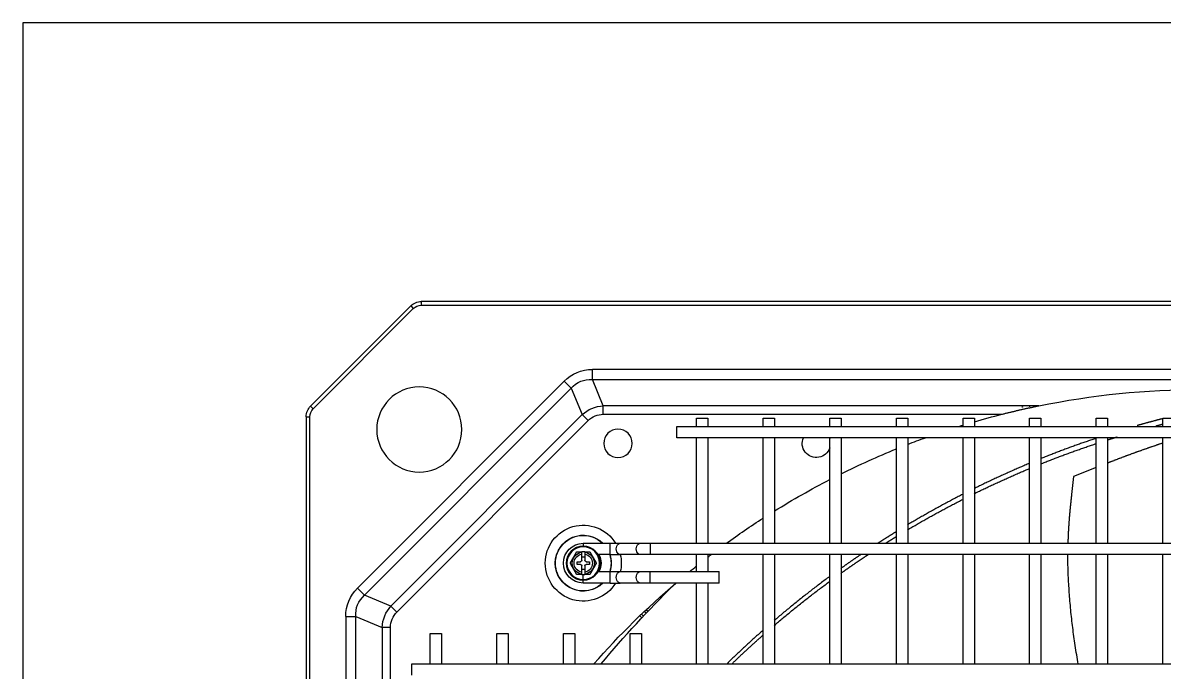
# Model space of a CAD drawing. Header units: millimetres. Extents: x 0 to 504600, y 0 to 118800.
# Drawn here: x 430024.2 to 430426.9, y 46309.4 to 46538.4 of the extents above; entities that cross this region are included whole.
import ezdxf

# ---------------------------------------------------------------- set-up
doc = ezdxf.new("R2010")
doc.units = ezdxf.units.MM
doc.header["$LTSCALE"] = 200
doc.layers.add('LG-AIRCON', color=240, linetype='Continuous')

# ---------------------------------------------------------------- blocks, each defined once
blk = doc.blocks.new('UXC')
at = {"layer": 'LG-AIRCON', "color": 0}
for p, q in [((-430.95, 40.6), (-430.95, 721.4)), ((-429.65, 721.4), (-429.65, 40.6)), ((-417.02, 111.03), (-417.02, 651.03)), ((-413.48, 651.03), (-413.48, 111.03)), ((-404.18, 114.89), (-404.18, 647.18)), ((-401.21, 647.18), (-401.21, 114.89)), ((-393.71, 131.75), (-393.71, 129.75)), ((-393.71, 129.75), (-393.71, 127.75)), ((-393.71, 127.75), (351.81, 127.75)), ((-387.2, 127.75), (-387.2, 117.09)), ((-383.2, 117.09), (-383.2, 127.75)), ((-363.7, 127.75), (-363.7, 117.09)), ((-359.7, 117.09), (-359.7, 127.75)), ((-340.2, 127.75), (-340.2, 117.09)), ((-336.2, 117.09), (-336.2, 127.75)), ((-316.7, 127.75), (-316.7, 117.09)), ((-312.7, 117.09), (-312.7, 127.75)), ((-293.2, 127.76), (-293.2, 99.26)), ((-289.2, 99.26), (-289.2, 127.76)), ((-269.7, 127.76), (-269.7, 89.26)), ((-265.7, 89.26), (-265.7, 127.76)), ((-246.2, 127.76), (-246.2, 89.26)), ((-242.2, 89.26), (-242.2, 127.76)), ((-222.7, 127.76), (-222.7, 89.26)), ((-218.7, 89.26), (-218.7, 127.76)), ((-199.2, 127.76), (-199.2, 89.26)), ((-195.2, 89.26), (-195.2, 127.76)), ((-175.7, 127.76), (-175.7, 89.26)), ((-171.7, 89.26), (-171.7, 127.76)), ((-152.2, 127.76), (-152.2, 89.26)), ((-148.2, 89.26), (-148.2, 127.76)), ((-128.7, 127.76), (-128.7, 89.26)), ((-387.2, 117.09), (-383.2, 117.09)), ((-363.7, 117.09), (-359.7, 117.09)), ((-340.2, 117.09), (-336.2, 117.09)), ((-316.7, 117.09), (-312.7, 117.09)), ((-413.48, 111.03), (-404.18, 114.89)), ((-401.21, 114.89), (-404.18, 114.89)), ((-417.02, 111.03), (-413.48, 111.03)), ((-398.97, 109.49), (-401.07, 107.39)), ((-398.97, 109.49), (-331.53, 41.98)), ((-313.24, 110.81), (-312.52, 111.53)), ((-311.97, 110.94), (-312.66, 110.25)), ((-311.65, 109.29), (-311.01, 109.92)), ((-310.47, 109.34), (-311.07, 108.74)), ((-401.07, 107.39), (-410.38, 103.54)), ((-333.63, 39.88), (-401.07, 107.39)), ((-412.88, 101.04), (-410.38, 103.54)), ((-339.99, 28.08), (-412.88, 101.04)), ((-410.38, 103.54), (-337.49, 30.57)), ((-323.68, 99.25), (-333.2, 99.25)), ((-333.2, 99.25), (-333.2, 96.25)), ((-323.68, 99.25), (-320.14, 99.25)), ((-323.68, 99.25), (-323.68, 95.25)), ((-313.07, 99.25), (-320.14, 99.25)), ((-309.54, 99.25), (-313.07, 99.25)), ((-285.25, 99.25), (-309.54, 99.25)), ((-309.54, 99.25), (-309.54, 95.25)), ((-285.25, 99.25), (-285.25, 95.25)), ((-335.4, 92.75), (-335.4, 91.75)), ((-334.2, 92.75), (-335.4, 92.75)), ((-333.7, 96.25), (-332.7, 96.25)), ((-333.7, 96.14), (-333.7, 95.46)), ((-333.7, 95.46), (-333.7, 93.25)), ((-332.7, 94.45), (-333.7, 94.45)), ((-332.7, 95.46), (-332.7, 96.14)), ((-332.7, 93.25), (-332.7, 95.46)), ((-331, 92.75), (-332.2, 92.75)), ((-331, 91.75), (-331, 92.75)), ((-328, 95.25), (-323.68, 95.25)), ((-323.68, 95.25), (-320.14, 95.25)), ((-320.14, 95.25), (-313.07, 95.25)), ((-313.07, 95.25), (-309.54, 95.25)), ((-309.54, 95.25), (-285.25, 95.25)), ((-293.2, 95.25), (-293.2, 89.26)), ((-289.2, 89.26), (-289.2, 95.25)), ((-335.4, 91.75), (-334.2, 91.75)), ((-333.7, 91.25), (-333.7, 89.04)), ((-333.7, 90.05), (-332.7, 90.05)), ((-333.7, 89.04), (-333.7, 88.36)), ((-332.7, 89.04), (-332.7, 91.25)), ((-332.7, 88.36), (-332.7, 89.04)), ((-332.2, 91.75), (-331, 91.75)), ((-323.68, 89.25), (-328, 89.25)), ((-323.68, 89.25), (-320.14, 89.25)), ((-323.68, 89.25), (-323.68, 85.25)), ((-313.07, 89.25), (-320.14, 89.25)), ((-309.54, 89.25), (-313.07, 89.25)), ((267.64, 89.25), (-309.54, 89.25)), ((-309.54, 85.25), (-309.54, 89.25)), ((-332.7, 88.25), (-333.7, 88.25)), ((-333.2, 85.25), (-333.2, 86.25)), ((-333.2, 85.25), (-323.68, 85.25)), ((-323.68, 85.25), (-320.14, 85.25)), ((-320.14, 85.25), (-313.07, 85.25)), ((-313.07, 85.25), (-309.54, 85.25)), ((-309.54, 85.25), (267.64, 85.25)), ((-293.2, 85.26), (-293.2, 48)), ((-289.2, 48), (-289.2, 85.26)), ((-269.7, 85.26), (-269.7, 48)), ((-265.7, 48), (-265.7, 85.26)), ((-246.2, 85.26), (-246.2, 48)), ((-242.2, 48), (-242.2, 85.26)), ((-222.7, 85.26), (-222.7, 48)), ((-218.7, 48), (-218.7, 85.26)), ((-199.2, 85.26), (-199.2, 48)), ((-195.2, 48), (-195.2, 85.26)), ((-175.7, 85.26), (-175.7, 48)), ((-171.7, 48), (-171.7, 85.26)), ((-152.2, 85.26), (-152.2, 48)), ((-148.2, 48), (-148.2, 85.26)), ((-128.7, 85.26), (-128.7, 48)), ((258.31, 48), (-300.21, 48)), ((-300.21, 48), (-300.21, 46)), ((-300.21, 46), (-300.21, 44)), ((-430.95, 40.6), (-429.65, 40.6)), ((-331.53, 41.98), (-333.63, 39.88)), ((-300.21, 44), (258.31, 44)), ((-293.2, 44.01), (-293.2, 41.09)), ((-293.2, 41.09), (-289.2, 41.09)), ((-289.2, 41.09), (-289.2, 44.01)), ((-269.7, 44.01), (-269.7, 41.09)), ((-269.7, 41.09), (-265.7, 41.09)), ((-265.7, 41.09), (-265.7, 44.01)), ((-246.2, 44.01), (-246.2, 41.09)), ((-246.2, 41.09), (-242.2, 41.09)), ((-242.2, 41.09), (-242.2, 44.01)), ((-222.7, 44.01), (-222.7, 41.09)), ((-222.7, 41.09), (-218.7, 41.09)), ((-218.7, 41.09), (-218.7, 44.01)), ((-199.2, 44.01), (-199.2, 41.09)), ((-199.2, 41.09), (-195.2, 41.09)), ((-195.2, 41.09), (-195.2, 44.01)), ((-175.7, 44.01), (-175.7, 41.09)), ((-175.7, 41.09), (-171.7, 41.09)), ((-171.7, 41.09), (-171.7, 44.01)), ((-152.2, 44.01), (-152.2, 41.09)), ((-152.2, 41.09), (-148.2, 41.09)), ((-148.2, 41.09), (-148.2, 44.01)), ((-128.7, 44.01), (-128.7, 41.09)), ((-128.7, 41.09), (-124.7, 41.09)), ((-429.4, 36.85), (-428.48, 37.77)), ((-394.1, 1.55), (-429.4, 36.85)), ((-428.48, 37.77), (-393.18, 2.47)), ((-337.49, 30.57), (-333.63, 39.88)), ((-326.13, 36.77), (-329.98, 27.46)), ((-326.13, 39.74), (-185.49, 39.74)), ((-326.13, 39.74), (-326.13, 36.77)), ((-172.5, 36.77), (-326.13, 36.77)), ((-339.99, 28.08), (-337.49, 30.57)), ((-329.98, 27.46), (-329.98, 23.93)), ((-329.98, 27.46), (288.02, 27.46)), ((288.02, 23.93), (-329.98, 23.93)), ((-394.1, 1.55), (-393.18, 2.47)), ((-390.35, 0), (-390.35, 1.3)), ((-390.35, 1.3), (390.35, 1.3)), ((390.35, 0), (-390.35, 0))]:
    blk.add_line(p, q, dxfattribs=at)
for points in [[(-269.72, 115.87), (-269.98, 116.1), (-270.24, 116.33), (-270.5, 116.55), (-270.76, 116.78), (-271.01, 117.01), (-271.27, 117.24), (-271.53, 117.47), (-271.78, 117.7), (-272.04, 117.93), (-272.29, 118.16), (-272.55, 118.39), (-272.81, 118.62), (-273.06, 118.85), (-273.32, 119.08), (-273.57, 119.31), (-273.83, 119.54), (-274.08, 119.77), (-274.33, 120.01), (-274.59, 120.24), (-274.84, 120.47), (-275.1, 120.7), (-275.35, 120.94), (-275.6, 121.17), (-275.86, 121.4), (-276.11, 121.64), (-276.36, 121.87), (-276.61, 122.11), (-276.87, 122.34), (-277.12, 122.58), (-277.37, 122.81), (-277.62, 123.05), (-277.87, 123.28), (-278.12, 123.52), (-278.37, 123.76), (-278.62, 123.99), (-278.87, 124.23), (-279.13, 124.47), (-279.38, 124.71), (-279.62, 124.94), (-279.87, 125.18), (-280.12, 125.42), (-280.37, 125.66), (-280.62, 125.9), (-280.87, 126.14), (-281.12, 126.38), (-281.37, 126.62), (-281.62, 126.86), (-281.86, 127.1), (-282.11, 127.34), (-282.36, 127.58)], [(-280.57, 127.58), (-280.36, 127.37), (-280.14, 127.17), (-279.93, 126.96), (-279.72, 126.76), (-279.5, 126.56), (-279.29, 126.35), (-279.07, 126.15), (-278.86, 125.94), (-278.65, 125.74), (-278.43, 125.54), (-278.22, 125.33), (-278, 125.13), (-277.79, 124.93), (-277.57, 124.73), (-277.35, 124.52), (-277.14, 124.32), (-276.92, 124.12), (-276.71, 123.92), (-276.49, 123.72), (-276.27, 123.52), (-276.06, 123.32), (-275.84, 123.12), (-275.62, 122.92), (-275.41, 122.72), (-275.19, 122.51), (-274.97, 122.32), (-274.76, 122.12), (-274.54, 121.92), (-274.32, 121.72), (-274.1, 121.52), (-273.88, 121.32), (-273.67, 121.12), (-273.45, 120.92), (-273.23, 120.72), (-273.01, 120.53), (-272.79, 120.33), (-272.57, 120.13), (-272.35, 119.93), (-272.13, 119.74), (-271.91, 119.54), (-271.7, 119.34), (-271.48, 119.15), (-271.26, 118.95), (-271.04, 118.75), (-270.82, 118.56), (-270.6, 118.36), (-270.37, 118.17), (-270.15, 117.97), (-269.93, 117.77), (-269.71, 117.58)], [(-158.54, 127.79), (-158.69, 126.99), (-158.83, 126.19), (-158.97, 125.38), (-159.1, 124.56), (-159.24, 123.74), (-159.37, 122.92), (-159.5, 122.11), (-159.62, 121.3), (-159.74, 120.49), (-159.86, 119.7), (-159.97, 118.9), (-160.08, 118.11), (-160.19, 117.32), (-160.3, 116.54), (-160.4, 115.76), (-160.49, 114.98), (-160.59, 114.2), (-160.68, 113.43), (-160.77, 112.65), (-160.86, 111.88), (-160.95, 111.1), (-161.03, 110.32), (-161.11, 109.53), (-161.19, 108.75), (-161.26, 107.96), (-161.34, 107.17), (-161.4, 106.38), (-161.47, 105.6), (-161.54, 104.83), (-161.6, 104.06), (-161.65, 103.3), (-161.71, 102.54), (-161.76, 101.79), (-161.81, 101.03), (-161.86, 100.29), (-161.9, 99.54), (-161.94, 98.8), (-161.98, 98.06), (-162.02, 97.32), (-162.05, 96.59), (-162.08, 95.85), (-162.11, 95.12), (-162.13, 94.38), (-162.16, 93.64), (-162.18, 92.9), (-162.19, 92.16), (-162.21, 91.41), (-162.22, 90.68), (-162.23, 89.94), (-162.23, 89.21)], [(-265.81, 114.19), (-265.43, 113.87), (-265.05, 113.54), (-264.67, 113.22), (-264.29, 112.9), (-263.91, 112.58), (-263.52, 112.26), (-263.14, 111.94), (-262.76, 111.62), (-262.38, 111.3), (-261.99, 110.98), (-261.61, 110.66), (-261.22, 110.34), (-260.84, 110.03), (-260.45, 109.71), (-260.07, 109.39), (-259.68, 109.08), (-259.3, 108.76), (-258.91, 108.45), (-258.52, 108.14), (-258.13, 107.82), (-257.74, 107.51), (-257.36, 107.2), (-256.97, 106.89), (-256.58, 106.58), (-256.19, 106.27), (-255.8, 105.96), (-255.4, 105.65), (-255.01, 105.34), (-254.62, 105.03), (-254.23, 104.73), (-253.84, 104.42), (-253.44, 104.12), (-253.05, 103.81), (-252.66, 103.51), (-252.26, 103.2), (-251.87, 102.9), (-251.47, 102.6), (-251.07, 102.29), (-250.68, 101.99), (-250.28, 101.69), (-249.88, 101.39), (-249.49, 101.09), (-249.09, 100.79), (-248.69, 100.49), (-248.29, 100.19), (-247.89, 99.9), (-247.49, 99.6), (-247.09, 99.3), (-246.69, 99.01), (-246.29, 98.71)], [(-246.29, 96.99), (-246.69, 97.28), (-247.09, 97.58), (-247.49, 97.88), (-247.89, 98.17), (-248.29, 98.47), (-248.69, 98.77), (-249.09, 99.07), (-249.49, 99.37), (-249.88, 99.67), (-250.28, 99.97), (-250.68, 100.27), (-251.07, 100.57), (-251.47, 100.88), (-251.87, 101.18), (-252.26, 101.48), (-252.66, 101.79), (-253.05, 102.09), (-253.44, 102.4), (-253.84, 102.7), (-254.23, 103.01), (-254.62, 103.32), (-255.01, 103.62), (-255.41, 103.93), (-255.8, 104.24), (-256.19, 104.55), (-256.58, 104.86), (-256.97, 105.17), (-257.36, 105.48), (-257.75, 105.8), (-258.14, 106.11), (-258.52, 106.42), (-258.91, 106.73), (-259.3, 107.05), (-259.69, 107.36), (-260.07, 107.68), (-260.46, 107.99), (-260.84, 108.31), (-261.23, 108.63), (-261.61, 108.95), (-262, 109.26), (-262.38, 109.58), (-262.76, 109.9), (-263.15, 110.22), (-263.53, 110.54), (-263.91, 110.86), (-264.29, 111.19), (-264.67, 111.51), (-265.05, 111.83), (-265.43, 112.15), (-265.81, 112.48)], [(-335.51, 96.25), (-335.52, 96.23), (-335.54, 96.2), (-335.57, 96.14), (-335.61, 96.07), (-335.65, 96), (-335.7, 95.92), (-335.74, 95.84), (-335.79, 95.75), (-335.84, 95.67), (-335.89, 95.58), (-335.94, 95.49), (-335.99, 95.41), (-336.04, 95.32), (-336.1, 95.23), (-336.15, 95.14), (-336.2, 95.05), (-336.25, 94.96), (-336.3, 94.87), (-336.35, 94.78), (-336.4, 94.7), (-336.46, 94.61), (-336.51, 94.52), (-336.56, 94.43), (-336.61, 94.34), (-336.66, 94.25), (-336.71, 94.16), (-336.77, 94.07), (-336.82, 93.98), (-336.87, 93.89), (-336.92, 93.8), (-336.97, 93.71), (-337.02, 93.62), (-337.08, 93.53), (-337.13, 93.44), (-337.18, 93.36), (-337.23, 93.27), (-337.28, 93.18), (-337.33, 93.09), (-337.38, 93), (-337.43, 92.91), (-337.48, 92.83), (-337.53, 92.74), (-337.58, 92.66), (-337.63, 92.58), (-337.67, 92.5), (-337.72, 92.42), (-337.75, 92.36), (-337.79, 92.3), (-337.81, 92.27), (-337.82, 92.25)], [(-333.7, 96.25), (-333.74, 96.25), (-333.78, 96.25), (-333.82, 96.25), (-333.86, 96.25), (-333.91, 96.25), (-333.95, 96.25), (-333.99, 96.25), (-334.03, 96.25), (-334.07, 96.25), (-334.11, 96.25), (-334.15, 96.25), (-334.2, 96.25), (-334.24, 96.25), (-334.28, 96.25), (-334.32, 96.25), (-334.36, 96.25), (-334.4, 96.25), (-334.44, 96.25), (-334.49, 96.25), (-334.53, 96.25), (-334.57, 96.25), (-334.61, 96.25), (-334.65, 96.25), (-334.69, 96.25), (-334.73, 96.25), (-334.77, 96.25), (-334.81, 96.25), (-334.85, 96.25), (-334.89, 96.25), (-334.93, 96.25), (-334.97, 96.25), (-335.01, 96.25), (-335.05, 96.25), (-335.09, 96.25), (-335.13, 96.25), (-335.17, 96.25), (-335.2, 96.25), (-335.24, 96.25), (-335.27, 96.25), (-335.31, 96.25), (-335.34, 96.25), (-335.37, 96.25), (-335.4, 96.25), (-335.42, 96.25), (-335.45, 96.25), (-335.47, 96.25), (-335.48, 96.25), (-335.5, 96.25), (-335.5, 96.25), (-335.51, 96.25)], [(-333.7, 96.25), (-333.7, 96.25), (-333.7, 96.25), (-333.7, 96.24), (-333.7, 96.24), (-333.7, 96.24), (-333.7, 96.24), (-333.7, 96.23), (-333.7, 96.23), (-333.7, 96.23), (-333.7, 96.23), (-333.7, 96.23), (-333.7, 96.22), (-333.7, 96.22), (-333.7, 96.22), (-333.7, 96.22), (-333.7, 96.21), (-333.7, 96.21), (-333.7, 96.21), (-333.7, 96.21), (-333.7, 96.21), (-333.7, 96.2), (-333.7, 96.2), (-333.7, 96.2), (-333.7, 96.2), (-333.7, 96.19), (-333.7, 96.19), (-333.7, 96.19), (-333.7, 96.19), (-333.7, 96.18), (-333.7, 96.18), (-333.7, 96.18), (-333.7, 96.18), (-333.7, 96.18), (-333.7, 96.17), (-333.7, 96.17), (-333.7, 96.17), (-333.7, 96.17), (-333.7, 96.16), (-333.7, 96.16), (-333.7, 96.16), (-333.7, 96.16), (-333.7, 96.16), (-333.7, 96.15), (-333.7, 96.15), (-333.7, 96.15), (-333.7, 96.15), (-333.7, 96.14), (-333.7, 96.14), (-333.7, 96.14), (-333.7, 96.14)], [(-330.89, 96.25), (-330.89, 96.25), (-330.9, 96.25), (-330.91, 96.25), (-330.93, 96.25), (-330.95, 96.25), (-330.97, 96.25), (-331, 96.25), (-331.03, 96.25), (-331.06, 96.25), (-331.09, 96.25), (-331.12, 96.25), (-331.16, 96.25), (-331.2, 96.25), (-331.23, 96.25), (-331.27, 96.25), (-331.31, 96.25), (-331.35, 96.25), (-331.39, 96.25), (-331.42, 96.25), (-331.46, 96.25), (-331.5, 96.25), (-331.55, 96.25), (-331.59, 96.25), (-331.63, 96.25), (-331.67, 96.25), (-331.71, 96.25), (-331.75, 96.25), (-331.79, 96.25), (-331.83, 96.25), (-331.87, 96.25), (-331.91, 96.25), (-331.95, 96.25), (-332, 96.25), (-332.04, 96.25), (-332.08, 96.25), (-332.12, 96.25), (-332.16, 96.25), (-332.2, 96.25), (-332.24, 96.25), (-332.28, 96.25), (-332.33, 96.25), (-332.37, 96.25), (-332.41, 96.25), (-332.45, 96.25), (-332.49, 96.25), (-332.53, 96.25), (-332.57, 96.25), (-332.61, 96.25), (-332.66, 96.25), (-332.7, 96.25)], [(-332.7, 96.14), (-332.7, 96.14), (-332.7, 96.14), (-332.7, 96.14), (-332.7, 96.15), (-332.7, 96.15), (-332.7, 96.15), (-332.7, 96.15), (-332.7, 96.15), (-332.7, 96.16), (-332.7, 96.16), (-332.7, 96.16), (-332.7, 96.16), (-332.7, 96.17), (-332.7, 96.17), (-332.7, 96.17), (-332.7, 96.17), (-332.7, 96.18), (-332.7, 96.18), (-332.7, 96.18), (-332.7, 96.18), (-332.7, 96.18), (-332.7, 96.19), (-332.7, 96.19), (-332.7, 96.19), (-332.7, 96.19), (-332.7, 96.2), (-332.7, 96.2), (-332.7, 96.2), (-332.7, 96.2), (-332.7, 96.2), (-332.7, 96.21), (-332.7, 96.21), (-332.7, 96.21), (-332.7, 96.21), (-332.7, 96.22), (-332.7, 96.22), (-332.7, 96.22), (-332.7, 96.22), (-332.7, 96.23), (-332.7, 96.23), (-332.7, 96.23), (-332.7, 96.23), (-332.7, 96.23), (-332.7, 96.24), (-332.7, 96.24), (-332.7, 96.24), (-332.7, 96.24), (-332.7, 96.25), (-332.7, 96.25), (-332.7, 96.25)], [(-328.58, 92.25), (-328.59, 92.27), (-328.61, 92.3), (-328.64, 92.36), (-328.68, 92.43), (-328.72, 92.5), (-328.77, 92.58), (-328.82, 92.66), (-328.86, 92.75), (-328.91, 92.83), (-328.96, 92.92), (-329.01, 93.01), (-329.07, 93.09), (-329.12, 93.18), (-329.17, 93.27), (-329.22, 93.36), (-329.27, 93.45), (-329.32, 93.54), (-329.37, 93.63), (-329.42, 93.72), (-329.48, 93.8), (-329.53, 93.89), (-329.58, 93.98), (-329.63, 94.07), (-329.68, 94.16), (-329.73, 94.25), (-329.79, 94.34), (-329.84, 94.43), (-329.89, 94.52), (-329.94, 94.61), (-329.99, 94.7), (-330.04, 94.79), (-330.1, 94.88), (-330.15, 94.97), (-330.2, 95.06), (-330.25, 95.14), (-330.3, 95.23), (-330.35, 95.32), (-330.4, 95.41), (-330.45, 95.5), (-330.5, 95.59), (-330.55, 95.67), (-330.6, 95.76), (-330.65, 95.84), (-330.7, 95.92), (-330.75, 96), (-330.79, 96.08), (-330.83, 96.14), (-330.86, 96.2), (-330.88, 96.23), (-330.89, 96.25)], [(-242.34, 95.85), (-242.21, 95.76), (-242.08, 95.66), (-241.95, 95.57), (-241.82, 95.48), (-241.69, 95.39), (-241.56, 95.3), (-241.43, 95.21), (-241.3, 95.11), (-241.17, 95.02), (-241.04, 94.93), (-240.92, 94.84), (-240.79, 94.75), (-240.66, 94.66), (-240.53, 94.57), (-240.4, 94.48), (-240.27, 94.39), (-240.14, 94.29), (-240.01, 94.2), (-239.88, 94.11), (-239.75, 94.02), (-239.62, 93.93), (-239.49, 93.84), (-239.36, 93.75), (-239.23, 93.66), (-239.1, 93.57), (-238.97, 93.48), (-238.84, 93.39), (-238.71, 93.3), (-238.58, 93.21), (-238.45, 93.12), (-238.32, 93.03), (-238.19, 92.94), (-238.06, 92.85), (-237.93, 92.76), (-237.8, 92.67), (-237.67, 92.58), (-237.54, 92.49), (-237.41, 92.4), (-237.28, 92.31), (-237.15, 92.22), (-237.02, 92.13), (-236.89, 92.04), (-236.76, 91.95), (-236.62, 91.86), (-236.49, 91.77), (-236.36, 91.68), (-236.23, 91.6), (-236.1, 91.51), (-235.97, 91.42), (-235.84, 91.33)], [(-235.1, 89.09), (-235.24, 89.19), (-235.39, 89.29), (-235.53, 89.39), (-235.68, 89.49), (-235.83, 89.59), (-235.97, 89.69), (-236.12, 89.79), (-236.26, 89.89), (-236.41, 89.98), (-236.55, 90.08), (-236.7, 90.18), (-236.84, 90.28), (-236.99, 90.38), (-237.14, 90.48), (-237.28, 90.58), (-237.43, 90.68), (-237.57, 90.78), (-237.72, 90.88), (-237.86, 90.98), (-238.01, 91.08), (-238.15, 91.18), (-238.3, 91.28), (-238.44, 91.38), (-238.58, 91.48), (-238.73, 91.58), (-238.87, 91.68), (-239.02, 91.78), (-239.16, 91.88), (-239.31, 91.99), (-239.45, 92.09), (-239.6, 92.19), (-239.74, 92.29), (-239.88, 92.39), (-240.03, 92.49), (-240.17, 92.59), (-240.32, 92.69), (-240.46, 92.79), (-240.61, 92.89), (-240.75, 93), (-240.89, 93.1), (-241.04, 93.2), (-241.18, 93.3), (-241.32, 93.4), (-241.47, 93.5), (-241.61, 93.61), (-241.75, 93.71), (-241.9, 93.81), (-242.04, 93.91), (-242.19, 94.01), (-242.33, 94.12)], [(-337.82, 92.25), (-337.81, 92.23), (-337.79, 92.2), (-337.75, 92.14), (-337.72, 92.07), (-337.67, 92), (-337.63, 91.92), (-337.58, 91.84), (-337.53, 91.75), (-337.48, 91.67), (-337.43, 91.58), (-337.38, 91.49), (-337.33, 91.41), (-337.28, 91.32), (-337.23, 91.23), (-337.18, 91.14), (-337.13, 91.05), (-337.07, 90.96), (-337.02, 90.87), (-336.97, 90.78), (-336.92, 90.7), (-336.87, 90.61), (-336.82, 90.52), (-336.76, 90.43), (-336.71, 90.34), (-336.66, 90.25), (-336.61, 90.16), (-336.56, 90.07), (-336.51, 89.98), (-336.45, 89.89), (-336.4, 89.8), (-336.35, 89.71), (-336.3, 89.62), (-336.25, 89.53), (-336.2, 89.44), (-336.15, 89.36), (-336.09, 89.27), (-336.04, 89.18), (-335.99, 89.09), (-335.94, 89), (-335.89, 88.91), (-335.84, 88.83), (-335.79, 88.74), (-335.74, 88.66), (-335.7, 88.58), (-335.65, 88.5), (-335.61, 88.42), (-335.57, 88.36), (-335.54, 88.3), (-335.52, 88.27), (-335.51, 88.25)], [(-330.89, 88.25), (-330.88, 88.27), (-330.86, 88.3), (-330.83, 88.36), (-330.79, 88.43), (-330.74, 88.5), (-330.7, 88.58), (-330.65, 88.66), (-330.6, 88.75), (-330.55, 88.83), (-330.5, 88.92), (-330.45, 89.01), (-330.4, 89.09), (-330.35, 89.18), (-330.3, 89.27), (-330.25, 89.36), (-330.2, 89.45), (-330.15, 89.54), (-330.09, 89.63), (-330.04, 89.72), (-329.99, 89.8), (-329.94, 89.89), (-329.89, 89.98), (-329.84, 90.07), (-329.78, 90.16), (-329.73, 90.25), (-329.68, 90.34), (-329.63, 90.43), (-329.58, 90.52), (-329.53, 90.61), (-329.47, 90.7), (-329.42, 90.79), (-329.37, 90.88), (-329.32, 90.97), (-329.27, 91.06), (-329.22, 91.14), (-329.17, 91.23), (-329.11, 91.32), (-329.06, 91.41), (-329.01, 91.5), (-328.96, 91.59), (-328.91, 91.67), (-328.86, 91.76), (-328.81, 91.84), (-328.77, 91.92), (-328.72, 92), (-328.68, 92.08), (-328.64, 92.14), (-328.61, 92.2), (-328.59, 92.23), (-328.58, 92.25)], [(-235.84, 91.33), (-235.77, 91.28), (-235.71, 91.24), (-235.64, 91.2), (-235.58, 91.15), (-235.51, 91.11), (-235.45, 91.06), (-235.38, 91.02), (-235.32, 90.98), (-235.25, 90.93), (-235.19, 90.89), (-235.12, 90.84), (-235.06, 90.8), (-234.99, 90.76), (-234.93, 90.71), (-234.86, 90.67), (-234.8, 90.62), (-234.73, 90.58), (-234.66, 90.54), (-234.6, 90.49), (-234.53, 90.45), (-234.47, 90.4), (-234.4, 90.36), (-234.34, 90.32), (-234.27, 90.27), (-234.21, 90.23), (-234.14, 90.18), (-234.08, 90.14), (-234.01, 90.1), (-233.95, 90.05), (-233.88, 90.01), (-233.81, 89.97), (-233.75, 89.92), (-233.68, 89.88), (-233.62, 89.83), (-233.55, 89.79), (-233.49, 89.75), (-233.42, 89.7), (-233.36, 89.66), (-233.29, 89.62), (-233.22, 89.57), (-233.16, 89.53), (-233.09, 89.49), (-233.03, 89.44), (-232.96, 89.4), (-232.9, 89.36), (-232.83, 89.31), (-232.77, 89.27), (-232.7, 89.22), (-232.63, 89.18), (-232.57, 89.14)], [(-335.51, 88.25), (-335.5, 88.25), (-335.5, 88.25), (-335.48, 88.25), (-335.47, 88.25), (-335.45, 88.25), (-335.42, 88.25), (-335.4, 88.25), (-335.37, 88.25), (-335.34, 88.25), (-335.3, 88.25), (-335.27, 88.25), (-335.24, 88.25), (-335.2, 88.25), (-335.16, 88.25), (-335.13, 88.25), (-335.09, 88.25), (-335.05, 88.25), (-335.01, 88.25), (-334.97, 88.25), (-334.93, 88.25), (-334.89, 88.25), (-334.85, 88.25), (-334.81, 88.25), (-334.77, 88.25), (-334.73, 88.25), (-334.69, 88.25), (-334.65, 88.25), (-334.61, 88.25), (-334.56, 88.25), (-334.52, 88.25), (-334.48, 88.25), (-334.44, 88.25), (-334.4, 88.25), (-334.36, 88.25), (-334.32, 88.25), (-334.28, 88.25), (-334.24, 88.25), (-334.19, 88.25), (-334.15, 88.25), (-334.11, 88.25), (-334.07, 88.25), (-334.03, 88.25), (-333.99, 88.25), (-333.95, 88.25), (-333.9, 88.25), (-333.86, 88.25), (-333.82, 88.25), (-333.78, 88.25), (-333.74, 88.25), (-333.7, 88.25)], [(-333.7, 88.36), (-333.7, 88.36), (-333.7, 88.36), (-333.7, 88.36), (-333.7, 88.35), (-333.7, 88.35), (-333.7, 88.35), (-333.7, 88.35), (-333.7, 88.35), (-333.7, 88.34), (-333.7, 88.34), (-333.7, 88.34), (-333.7, 88.34), (-333.7, 88.33), (-333.7, 88.33), (-333.7, 88.33), (-333.7, 88.33), (-333.7, 88.32), (-333.7, 88.32), (-333.7, 88.32), (-333.7, 88.32), (-333.7, 88.32), (-333.7, 88.31), (-333.7, 88.31), (-333.7, 88.31), (-333.7, 88.31), (-333.7, 88.3), (-333.7, 88.3), (-333.7, 88.3), (-333.7, 88.3), (-333.7, 88.3), (-333.7, 88.29), (-333.7, 88.29), (-333.7, 88.29), (-333.7, 88.29), (-333.7, 88.28), (-333.7, 88.28), (-333.7, 88.28), (-333.7, 88.28), (-333.7, 88.27), (-333.7, 88.27), (-333.7, 88.27), (-333.7, 88.27), (-333.7, 88.27), (-333.7, 88.26), (-333.7, 88.26), (-333.7, 88.26), (-333.7, 88.26), (-333.7, 88.25), (-333.7, 88.25), (-333.7, 88.25)], [(-332.7, 88.25), (-332.7, 88.25), (-332.7, 88.25), (-332.7, 88.26), (-332.7, 88.26), (-332.7, 88.26), (-332.7, 88.26), (-332.7, 88.27), (-332.7, 88.27), (-332.7, 88.27), (-332.7, 88.27), (-332.7, 88.27), (-332.7, 88.28), (-332.7, 88.28), (-332.7, 88.28), (-332.7, 88.28), (-332.7, 88.29), (-332.7, 88.29), (-332.7, 88.29), (-332.7, 88.29), (-332.7, 88.3), (-332.7, 88.3), (-332.7, 88.3), (-332.7, 88.3), (-332.7, 88.3), (-332.7, 88.31), (-332.7, 88.31), (-332.7, 88.31), (-332.7, 88.31), (-332.7, 88.32), (-332.7, 88.32), (-332.7, 88.32), (-332.7, 88.32), (-332.7, 88.32), (-332.7, 88.33), (-332.7, 88.33), (-332.7, 88.33), (-332.7, 88.33), (-332.7, 88.34), (-332.7, 88.34), (-332.7, 88.34), (-332.7, 88.34), (-332.7, 88.35), (-332.7, 88.35), (-332.7, 88.35), (-332.7, 88.35), (-332.7, 88.35), (-332.7, 88.36), (-332.7, 88.36), (-332.7, 88.36), (-332.7, 88.36)], [(-332.7, 88.25), (-332.66, 88.25), (-332.61, 88.25), (-332.57, 88.25), (-332.53, 88.25), (-332.49, 88.25), (-332.45, 88.25), (-332.41, 88.25), (-332.37, 88.25), (-332.32, 88.25), (-332.28, 88.25), (-332.24, 88.25), (-332.2, 88.25), (-332.16, 88.25), (-332.12, 88.25), (-332.07, 88.25), (-332.03, 88.25), (-331.99, 88.25), (-331.95, 88.25), (-331.91, 88.25), (-331.87, 88.25), (-331.83, 88.25), (-331.79, 88.25), (-331.74, 88.25), (-331.7, 88.25), (-331.66, 88.25), (-331.62, 88.25), (-331.58, 88.25), (-331.54, 88.25), (-331.5, 88.25), (-331.46, 88.25), (-331.42, 88.25), (-331.38, 88.25), (-331.34, 88.25), (-331.31, 88.25), (-331.27, 88.25), (-331.23, 88.25), (-331.19, 88.25), (-331.16, 88.25), (-331.12, 88.25), (-331.09, 88.25), (-331.06, 88.25), (-331.03, 88.25), (-331, 88.25), (-330.97, 88.25), (-330.95, 88.25), (-330.93, 88.25), (-330.91, 88.25), (-330.9, 88.25), (-330.89, 88.25), (-330.89, 88.25)], [(-222.8, 81.17), (-222.93, 81.25), (-223.06, 81.33), (-223.19, 81.41), (-223.32, 81.49), (-223.45, 81.57), (-223.58, 81.65), (-223.71, 81.73), (-223.84, 81.81), (-223.97, 81.89), (-224.1, 81.97), (-224.23, 82.05), (-224.36, 82.13), (-224.49, 82.22), (-224.62, 82.3), (-224.75, 82.38), (-224.88, 82.46), (-225.01, 82.54), (-225.14, 82.62), (-225.27, 82.7), (-225.4, 82.78), (-225.53, 82.86), (-225.66, 82.95), (-225.79, 83.03), (-225.92, 83.11), (-226.05, 83.19), (-226.18, 83.27), (-226.31, 83.35), (-226.44, 83.43), (-226.57, 83.52), (-226.7, 83.6), (-226.82, 83.68), (-226.95, 83.76), (-227.08, 83.84), (-227.21, 83.93), (-227.34, 84.01), (-227.47, 84.09), (-227.6, 84.17), (-227.73, 84.25), (-227.86, 84.34), (-227.98, 84.42), (-228.11, 84.5), (-228.24, 84.58), (-228.37, 84.67), (-228.5, 84.75), (-228.63, 84.83), (-228.76, 84.91), (-228.88, 85), (-229.01, 85.08), (-229.14, 85.16), (-229.27, 85.24)], [(-226.41, 85.16), (-226.33, 85.11), (-226.26, 85.07), (-226.19, 85.02), (-226.12, 84.98), (-226.05, 84.93), (-225.98, 84.89), (-225.9, 84.84), (-225.83, 84.8), (-225.76, 84.75), (-225.69, 84.71), (-225.62, 84.66), (-225.54, 84.62), (-225.47, 84.57), (-225.4, 84.52), (-225.33, 84.48), (-225.26, 84.43), (-225.18, 84.39), (-225.11, 84.35), (-225.04, 84.3), (-224.97, 84.26), (-224.9, 84.21), (-224.82, 84.17), (-224.75, 84.12), (-224.68, 84.08), (-224.61, 84.03), (-224.54, 83.99), (-224.46, 83.94), (-224.39, 83.9), (-224.32, 83.85), (-224.25, 83.81), (-224.18, 83.76), (-224.1, 83.72), (-224.03, 83.67), (-223.96, 83.63), (-223.89, 83.58), (-223.81, 83.54), (-223.74, 83.49), (-223.67, 83.45), (-223.6, 83.4), (-223.53, 83.36), (-223.45, 83.32), (-223.38, 83.27), (-223.31, 83.23), (-223.24, 83.18), (-223.16, 83.14), (-223.09, 83.09), (-223.02, 83.05), (-222.95, 83), (-222.88, 82.96), (-222.8, 82.92)], [(-218.82, 80.51), (-218.44, 80.29), (-218.06, 80.06), (-217.68, 79.83), (-217.29, 79.61), (-216.91, 79.38), (-216.53, 79.16), (-216.14, 78.93), (-215.76, 78.71), (-215.37, 78.49), (-214.99, 78.26), (-214.6, 78.04), (-214.21, 77.82), (-213.83, 77.6), (-213.44, 77.38), (-213.05, 77.16), (-212.67, 76.94), (-212.28, 76.72), (-211.89, 76.5), (-211.5, 76.28), (-211.11, 76.06), (-210.72, 75.85), (-210.33, 75.63), (-209.94, 75.41), (-209.55, 75.2), (-209.16, 74.98), (-208.77, 74.76), (-208.38, 74.55), (-207.99, 74.34), (-207.6, 74.12), (-207.2, 73.91), (-206.81, 73.7), (-206.42, 73.48), (-206.02, 73.27), (-205.63, 73.06), (-205.24, 72.85), (-204.84, 72.64), (-204.45, 72.43), (-204.05, 72.22), (-203.66, 72.01), (-203.26, 71.81), (-202.87, 71.6), (-202.47, 71.39), (-202.08, 71.19), (-201.68, 70.98), (-201.29, 70.77), (-200.89, 70.57), (-200.5, 70.37), (-200.1, 70.16), (-199.7, 69.96), (-199.31, 69.76)], [(-199.32, 67.98), (-199.71, 68.18), (-200.11, 68.38), (-200.5, 68.59), (-200.9, 68.79), (-201.3, 69), (-201.69, 69.2), (-202.09, 69.41), (-202.48, 69.62), (-202.87, 69.82), (-203.27, 70.03), (-203.66, 70.24), (-204.06, 70.45), (-204.45, 70.66), (-204.84, 70.87), (-205.24, 71.08), (-205.63, 71.29), (-206.02, 71.5), (-206.42, 71.71), (-206.81, 71.92), (-207.2, 72.14), (-207.59, 72.35), (-207.99, 72.57), (-208.38, 72.78), (-208.77, 73), (-209.16, 73.21), (-209.55, 73.43), (-209.94, 73.64), (-210.33, 73.86), (-210.72, 74.08), (-211.11, 74.3), (-211.5, 74.52), (-211.89, 74.73), (-212.27, 74.95), (-212.66, 75.17), (-213.05, 75.39), (-213.44, 75.62), (-213.82, 75.84), (-214.21, 76.06), (-214.6, 76.28), (-214.98, 76.5), (-215.37, 76.73), (-215.75, 76.95), (-216.14, 77.17), (-216.52, 77.4), (-216.9, 77.62), (-217.29, 77.85), (-217.67, 78.08), (-218.05, 78.3), (-218.44, 78.53), (-218.82, 78.76)], [(-175.78, 57.06), (-176.17, 57.22), (-176.57, 57.39), (-176.96, 57.56), (-177.36, 57.73), (-177.75, 57.89), (-178.15, 58.06), (-178.54, 58.23), (-178.93, 58.4), (-179.33, 58.57), (-179.72, 58.74), (-180.12, 58.91), (-180.51, 59.08), (-180.9, 59.25), (-181.3, 59.43), (-181.69, 59.6), (-182.08, 59.77), (-182.47, 59.95), (-182.87, 60.12), (-183.26, 60.3), (-183.65, 60.47), (-184.04, 60.65), (-184.44, 60.82), (-184.83, 61), (-185.22, 61.18), (-185.61, 61.36), (-186, 61.54), (-186.39, 61.71), (-186.78, 61.89), (-187.17, 62.07), (-187.56, 62.25), (-187.95, 62.44), (-188.34, 62.62), (-188.73, 62.8), (-189.12, 62.98), (-189.51, 63.17), (-189.9, 63.35), (-190.29, 63.53), (-190.68, 63.72), (-191.07, 63.9), (-191.46, 64.09), (-191.85, 64.28), (-192.23, 64.46), (-192.62, 64.65), (-193.01, 64.84), (-193.4, 65.03), (-193.79, 65.22), (-194.17, 65.4), (-194.56, 65.59), (-194.95, 65.79), (-195.33, 65.98)], [(-195.32, 67.76), (-194.94, 67.57), (-194.55, 67.38), (-194.16, 67.19), (-193.78, 67), (-193.39, 66.82), (-193, 66.63), (-192.61, 66.44), (-192.22, 66.26), (-191.84, 66.07), (-191.45, 65.88), (-191.06, 65.7), (-190.67, 65.51), (-190.28, 65.33), (-189.89, 65.15), (-189.5, 64.96), (-189.12, 64.78), (-188.73, 64.6), (-188.34, 64.42), (-187.95, 64.24), (-187.56, 64.06), (-187.17, 63.88), (-186.78, 63.7), (-186.38, 63.52), (-185.99, 63.34), (-185.6, 63.16), (-185.21, 62.99), (-184.82, 62.81), (-184.43, 62.63), (-184.04, 62.46), (-183.65, 62.28), (-183.25, 62.11), (-182.86, 61.93), (-182.47, 61.76), (-182.08, 61.59), (-181.68, 61.41), (-181.29, 61.24), (-180.9, 61.07), (-180.51, 60.9), (-180.11, 60.73), (-179.72, 60.56), (-179.32, 60.39), (-178.93, 60.22), (-178.54, 60.05), (-178.14, 59.88), (-177.75, 59.72), (-177.35, 59.55), (-176.96, 59.38), (-176.56, 59.22), (-176.17, 59.05), (-175.77, 58.89)], [(-171.8, 57.26), (-171.41, 57.1), (-171.02, 56.95), (-170.63, 56.8), (-170.25, 56.64), (-169.86, 56.49), (-169.47, 56.34), (-169.08, 56.18), (-168.69, 56.03), (-168.31, 55.88), (-167.92, 55.73), (-167.53, 55.58), (-167.14, 55.43), (-166.75, 55.28), (-166.36, 55.13), (-165.97, 54.98), (-165.58, 54.83), (-165.19, 54.69), (-164.8, 54.54), (-164.41, 54.39), (-164.02, 54.25), (-163.63, 54.1), (-163.24, 53.96), (-162.85, 53.81), (-162.46, 53.67), (-162.07, 53.52), (-161.68, 53.38), (-161.28, 53.24), (-160.89, 53.1), (-160.5, 52.95), (-160.11, 52.81), (-159.72, 52.67), (-159.33, 52.53), (-158.93, 52.39), (-158.54, 52.25), (-158.15, 52.11), (-157.75, 51.98), (-157.36, 51.84), (-156.97, 51.7), (-156.57, 51.56), (-156.18, 51.43), (-155.79, 51.29), (-155.39, 51.16), (-155, 51.02), (-154.6, 50.89), (-154.21, 50.75), (-153.82, 50.62), (-153.42, 50.49), (-153.03, 50.35), (-152.63, 50.22), (-152.24, 50.09)], [(-152.22, 48.21), (-152.62, 48.35), (-153.02, 48.48), (-153.41, 48.61), (-153.81, 48.75), (-154.2, 48.88), (-154.6, 49.01), (-154.99, 49.15), (-155.38, 49.29), (-155.78, 49.42), (-156.17, 49.56), (-156.57, 49.7), (-156.96, 49.83), (-157.35, 49.97), (-157.75, 50.11), (-158.14, 50.25), (-158.53, 50.39), (-158.93, 50.53), (-159.32, 50.67), (-159.71, 50.81), (-160.11, 50.95), (-160.5, 51.1), (-160.89, 51.24), (-161.28, 51.38), (-161.67, 51.52), (-162.07, 51.67), (-162.46, 51.81), (-162.85, 51.96), (-163.24, 52.1), (-163.63, 52.25), (-164.02, 52.4), (-164.41, 52.54), (-164.8, 52.69), (-165.19, 52.84), (-165.58, 52.99), (-165.97, 53.14), (-166.36, 53.28), (-166.75, 53.43), (-167.14, 53.58), (-167.53, 53.74), (-167.92, 53.89), (-168.31, 54.04), (-168.7, 54.19), (-169.09, 54.34), (-169.48, 54.5), (-169.86, 54.65), (-170.25, 54.8), (-170.64, 54.96), (-171.03, 55.11), (-171.42, 55.27), (-171.8, 55.43)], [(-148.27, 48.8), (-148.2, 48.78), (-148.13, 48.76), (-148.06, 48.73), (-147.99, 48.71), (-147.92, 48.69), (-147.86, 48.67), (-147.79, 48.65), (-147.72, 48.63), (-147.65, 48.6), (-147.58, 48.58), (-147.51, 48.56), (-147.44, 48.54), (-147.38, 48.52), (-147.31, 48.5), (-147.24, 48.47), (-147.17, 48.45), (-147.1, 48.43), (-147.03, 48.41), (-146.96, 48.39), (-146.9, 48.37), (-146.83, 48.34), (-146.76, 48.32), (-146.69, 48.3), (-146.62, 48.28), (-146.55, 48.26), (-146.48, 48.24), (-146.42, 48.22), (-146.35, 48.19), (-146.28, 48.17), (-146.21, 48.15), (-146.14, 48.13), (-146.07, 48.11), (-146, 48.09), (-145.94, 48.07), (-145.87, 48.04), (-145.8, 48.02), (-145.73, 48), (-145.66, 47.98), (-145.59, 47.96), (-145.52, 47.94), (-145.46, 47.92), (-145.39, 47.9), (-145.32, 47.87), (-145.25, 47.85), (-145.18, 47.83), (-145.11, 47.81), (-145.04, 47.79), (-144.97, 47.77), (-144.91, 47.75), (-144.84, 47.73)], [(-128.72, 41.29), (-128.9, 41.34), (-129.08, 41.38), (-129.26, 41.43), (-129.44, 41.48), (-129.62, 41.52), (-129.8, 41.57), (-129.98, 41.62), (-130.16, 41.66), (-130.35, 41.71), (-130.53, 41.76), (-130.71, 41.81), (-130.89, 41.85), (-131.07, 41.9), (-131.25, 41.95), (-131.43, 42), (-131.61, 42.04), (-131.79, 42.09), (-131.97, 42.14), (-132.15, 42.19), (-132.33, 42.24), (-132.51, 42.28), (-132.69, 42.33), (-132.87, 42.38), (-133.05, 42.43), (-133.23, 42.48), (-133.41, 42.53), (-133.59, 42.58), (-133.77, 42.63), (-133.95, 42.68), (-134.13, 42.72), (-134.31, 42.77), (-134.49, 42.82), (-134.67, 42.87), (-134.85, 42.92), (-135.03, 42.97), (-135.21, 43.02), (-135.39, 43.07), (-135.57, 43.12), (-135.75, 43.17), (-135.93, 43.22), (-136.11, 43.27), (-136.29, 43.32), (-136.47, 43.37), (-136.65, 43.42), (-136.83, 43.47), (-137.01, 43.52), (-137.19, 43.58), (-137.37, 43.63), (-137.55, 43.68), (-137.73, 43.73)], [(-131.22, 43.85), (-131.17, 43.84), (-131.12, 43.82), (-131.07, 43.81), (-131.02, 43.8), (-130.97, 43.79), (-130.92, 43.77), (-130.87, 43.76), (-130.82, 43.75), (-130.77, 43.73), (-130.72, 43.72), (-130.67, 43.71), (-130.62, 43.69), (-130.57, 43.68), (-130.52, 43.67), (-130.47, 43.66), (-130.42, 43.64), (-130.37, 43.63), (-130.32, 43.62), (-130.27, 43.6), (-130.22, 43.59), (-130.17, 43.58), (-130.12, 43.56), (-130.07, 43.55), (-130.02, 43.54), (-129.97, 43.53), (-129.92, 43.51), (-129.87, 43.5), (-129.82, 43.49), (-129.77, 43.47), (-129.72, 43.46), (-129.67, 43.45), (-129.62, 43.44), (-129.57, 43.42), (-129.52, 43.41), (-129.47, 43.4), (-129.42, 43.38), (-129.37, 43.37), (-129.32, 43.36), (-129.27, 43.35), (-129.22, 43.33), (-129.17, 43.32), (-129.12, 43.31), (-129.07, 43.29), (-129.02, 43.28), (-128.97, 43.27), (-128.92, 43.26), (-128.87, 43.24), (-128.82, 43.23), (-128.77, 43.22), (-128.72, 43.21)], [(-185.49, 39.74), (-185.23, 39.67), (-184.97, 39.61), (-184.71, 39.54), (-184.45, 39.48), (-184.19, 39.41), (-183.93, 39.35), (-183.67, 39.28), (-183.41, 39.22), (-183.15, 39.16), (-182.89, 39.09), (-182.63, 39.03), (-182.37, 38.97), (-182.11, 38.9), (-181.85, 38.84), (-181.59, 38.78), (-181.33, 38.72), (-181.07, 38.66), (-180.81, 38.6), (-180.55, 38.53), (-180.29, 38.47), (-180.03, 38.41), (-179.77, 38.35), (-179.51, 38.29), (-179.25, 38.23), (-178.99, 38.17), (-178.73, 38.11), (-178.47, 38.05), (-178.21, 38), (-177.95, 37.94), (-177.69, 37.88), (-177.43, 37.82), (-177.17, 37.76), (-176.91, 37.71), (-176.65, 37.65), (-176.39, 37.59), (-176.13, 37.53), (-175.87, 37.48), (-175.61, 37.42), (-175.35, 37.37), (-175.09, 37.31), (-174.83, 37.26), (-174.57, 37.2), (-174.31, 37.15), (-174.05, 37.09), (-173.8, 37.04), (-173.54, 36.98), (-173.28, 36.93), (-173.02, 36.88), (-172.76, 36.82), (-172.5, 36.77)], [(-178.17, 37.17), (-178.17, 37.17), (-178.18, 37.17), (-178.18, 37.17), (-178.19, 37.17), (-178.19, 37.17), (-178.2, 37.17), (-178.2, 37.17), (-178.21, 37.18), (-178.21, 37.18), (-178.22, 37.18), (-178.22, 37.18), (-178.22, 37.18), (-178.23, 37.18), (-178.23, 37.18), (-178.24, 37.18), (-178.24, 37.18), (-178.25, 37.19), (-178.25, 37.19), (-178.26, 37.19), (-178.26, 37.19), (-178.27, 37.19), (-178.27, 37.19), (-178.28, 37.19), (-178.28, 37.19), (-178.29, 37.19), (-178.29, 37.19), (-178.29, 37.2), (-178.3, 37.2), (-178.3, 37.2), (-178.31, 37.2), (-178.31, 37.2), (-178.32, 37.2), (-178.32, 37.2), (-178.33, 37.2), (-178.33, 37.2), (-178.34, 37.2), (-178.34, 37.21), (-178.35, 37.21), (-178.35, 37.21), (-178.35, 37.21), (-178.36, 37.21), (-178.36, 37.21), (-178.37, 37.21), (-178.37, 37.21), (-178.38, 37.21), (-178.38, 37.22), (-178.39, 37.22), (-178.39, 37.22), (-178.4, 37.22), (-178.4, 37.22)], [(-175.77, 36.93), (-175.73, 37.13)]]:
    blk.add_lwpolyline(points, dxfattribs=at)
for points in [[(-152.2, 58.54), (-160.25, 61.72), (-160.92, 68.03, 0.00006), (-160.92, 68.05), (-160.95, 68.36, -0.00016), (-160.96, 68.43), (-160.99, 68.7, -0.000193), (-161, 68.78), (-161.03, 69.06, 0.000066), (-161.03, 69.09), (-161.06, 69.41, 0.000101), (-161.07, 69.45), (-161.1, 69.78, -0.000092), (-161.11, 69.82), (-161.14, 70.14, -0.000196), (-161.15, 70.22), (-161.18, 70.51, -0.000209), (-161.19, 70.6), (-161.22, 70.9, -0.000178), (-161.23, 70.97), (-161.26, 71.29, -0.000118), (-161.26, 71.33), (-161.3, 71.67, -0.000171), (-161.3, 71.74), (-161.34, 72.05, -0.000299), (-161.35, 72.17), (-161.37, 72.43, -0.000423), (-161.39, 72.6), (-161.42, 72.84, -0.000436), (-161.43, 73.01), (-161.46, 73.26, -0.000387), (-161.47, 73.41), (-161.5, 73.68, -0.000366), (-161.51, 73.82), (-161.54, 74.1, -0.000371), (-161.55, 74.24), (-161.57, 74.51, -0.000446), (-161.59, 74.69), (-161.61, 74.92, -0.00055), (-161.63, 75.14), (-161.65, 75.34, -0.000642), (-161.67, 75.59), (-161.69, 75.77, -0.000677), (-161.71, 76.04), (-161.72, 76.21, -0.000682), (-161.74, 76.48), (-161.76, 76.66, -0.000642), (-161.78, 76.92), (-161.79, 77.11, -0.000616), (-161.81, 77.36), (-161.83, 77.56, -0.000667), (-161.85, 77.82), (-161.86, 78, -0.000732), (-161.88, 78.29), (-161.89, 78.44, -0.000784), (-161.91, 78.76), (-161.92, 78.9, -0.000807), (-161.94, 79.22), (-161.95, 79.36, -0.000822), (-161.97, 79.69), (-161.98, 79.83, -0.000829), (-162, 80.16), (-162.01, 80.29, -0.000835), (-162.03, 80.63), (-162.03, 80.76, -0.000836), (-162.05, 81.1), (-162.06, 81.24, -0.000829), (-162.07, 81.57), (-162.08, 81.71, -0.000844), (-162.1, 82.04), (-162.1, 82.18, -0.000884), (-162.12, 82.53), (-162.12, 82.65, -0.00088), (-162.13, 83.01), (-162.14, 83.15, -0.000831), (-162.15, 83.48), (-162.16, 83.64, -0.000784), (-162.17, 83.95), (-162.17, 84.12, -0.000792), (-162.18, 84.43), (-162.18, 84.59, -0.000839), (-162.19, 84.93), (-162.2, 85.25)], [(-128.74, 49.94), (-129.07, 50.05, -0.00029), (-129.18, 50.09), (-129.46, 50.18, -0.000291), (-129.57, 50.21), (-129.85, 50.31, -0.000291), (-129.96, 50.34), (-130.24, 50.43, -0.000291), (-130.35, 50.47), (-130.62, 50.56, -0.000292), (-130.73, 50.6), (-131.01, 50.69, -0.000292), (-131.12, 50.73), (-131.4, 50.82, -0.000292), (-131.51, 50.86), (-131.79, 50.96, -0.000293), (-131.9, 50.99), (-132.18, 51.09, -0.000293), (-132.29, 51.12), (-132.57, 51.22, -0.000293), (-132.68, 51.26), (-132.95, 51.35, -0.000293), (-133.07, 51.39), (-133.34, 51.49, -0.000294), (-133.45, 51.52), (-133.73, 51.62, -0.000294), (-133.84, 51.66), (-134.12, 51.75, -0.000294), (-134.23, 51.79), (-134.51, 51.89, -0.000295), (-134.62, 51.93), (-134.9, 52.03, -0.000295), (-135.02, 52.06), (-135.29, 52.16, -0.000295), (-135.41, 52.2), (-135.68, 52.3, -0.000296), (-135.8, 52.34), (-136.08, 52.44, -0.000296), (-136.19, 52.48), (-136.47, 52.58, -0.000296), (-136.58, 52.61), (-136.86, 52.71, -0.000296), (-136.97, 52.75), (-137.25, 52.85, -0.000297), (-137.36, 52.89), (-137.64, 52.99, -0.000297), (-137.75, 53.03), (-138.03, 53.13, -0.000297), (-138.15, 53.17), (-138.43, 53.28, -0.000298), (-138.54, 53.32), (-138.82, 53.42, -0.000298), (-138.93, 53.46), (-139.21, 53.56, -0.000298), (-139.32, 53.6), (-139.61, 53.7, -0.000299), (-139.72, 53.74), (-140, 53.85, -0.000299), (-140.11, 53.89), (-140.39, 53.99, -0.000299), (-140.5, 54.03), (-140.79, 54.14, -0.0003), (-140.9, 54.18), (-141.18, 54.28, -0.0003), (-141.29, 54.32), (-141.57, 54.43, -0.0003), (-141.69, 54.47), (-141.97, 54.57, -0.0003), (-142.08, 54.62), (-142.36, 54.72, -0.000301), (-142.48, 54.76), (-142.76, 54.87, -0.000301), (-142.87, 54.91), (-143.15, 55.02, -0.000301), (-143.27, 55.06), (-143.55, 55.17, -0.000302), (-143.66, 55.21), (-143.94, 55.32, -0.000302), (-144.06, 55.36), (-144.34, 55.47, -0.000302), (-144.45, 55.51), (-144.73, 55.62, -0.000303), (-144.85, 55.66), (-145.13, 55.77, -0.000303), (-145.24, 55.81), (-145.53, 55.92, -0.000303), (-145.64, 55.97), (-145.92, 56.08, -0.000304), (-146.04, 56.12), (-146.32, 56.23, -0.000304), (-146.43, 56.27), (-146.72, 56.38, -0.000304), (-146.83, 56.43), (-147.11, 56.54, -0.000305), (-147.23, 56.58), (-147.51, 56.69, -0.000305), (-147.62, 56.74), (-147.91, 56.85, -0.000305), (-148.02, 56.9), (-148.2, 56.97)]]:
    blk.add_lwpolyline(points, format="xyb", dxfattribs=at)
for centre, radius in [((-333.2, 92.25), 6), ((-333.2, 92.25), 5.75), ((-391.06, 45.11), 15), ((-320.95, 50), 5)]:
    blk.add_circle(centre, radius, dxfattribs=at)
for centre, radius, start, end in [((-115.45, 316), 285, 221.3395, 229.5101), ((8.07, 410.22), 438.17, 220.1397, 225.0707), ((-333.2, 92.25), 13.4, 31.4943, 328.5168), ((-333.2, 92.25), 9.87, 45.1968, 180), ((-333.2, 92.25), 9.8, 45.6244, 314.3982), ((-333.2, 92.25), 7, 90, 270), ((-333.2, 92.25), 3.92, 97.3304, 262.6696), ((-333.2, 92.25), 3.25, 98.8499, 261.1501), ((-334.2, 93.25), 0.5, 270, 0), ((-333.2, 92.25), 3.92, 277.3304, 82.6696), ((-333.2, 92.25), 3.25, 278.8499, 81.1501), ((-332.2, 93.25), 0.5, 180, 270), ((-333.2, 92.25), 6.26, 0, 28.6481), ((-333.2, 92.25), 9.8, 0, 17.8425), ((-333.2, 92.25), 9.87, 342.3094, 17.7075), ((-333.2, 92.25), 13.4, 0, 12.9431), ((-115.45, 316), 285, 230.7639, 231.4139), ((-333.2, 92.25), 9.87, 180, 314.8256), ((-334.2, 91.25), 0.5, 0, 90), ((-332.2, 91.25), 0.5, 90, 180), ((-333.2, 92.25), 6.26, 331.3745, 0), ((-333.2, 92.25), 9.8, 342.1688, 0), ((-333.2, 92.25), 13.4, 347.0681, 0), ((-115.45, 316), 285, 232.4357, 232.7127), ((-115.45, 316), 285, 234.0601, 237.2319), ((-115.45, 316), 285, 238.1839, 242.6912), ((-115.45, 316), 285, 243.5934, 247.8936), ((-250.95, 50), 5, 18.1969, 203.5688), ((-250.95, 50), 5, 336.4257, 341.8033), ((-115.45, 316), 285, 248.7591, 250.11), ((-425.65, 40.6), 5.3, 180, 225), ((-425.65, 40.6), 4, 180, 225), ((-115.45, 316), 285, 252.6697, 252.9101), ((-115.45, 316), 285, 253.7495, 255.7741), ((-115.45, 316), 285, 258.4513, 270), ((-390.35, 5.3), 5.3, 225, 270), ((-390.35, 5.3), 4, 225, 270)]:
    blk.add_arc(centre, radius, start, end, dxfattribs=at)
for centre, major_axis, ratio, start_param, end_param in [((-385.93, 118.05), (17.34, 7.18), 0.799379, 2.867741, 3.415445), ((-385.93, 118.05), (14.7, 6.09), 0.678635, 2.867741, 3.415445), ((-388.73, 116.89), (27.23, 11.27), 0.678635, 2.867741, 3.415445), ((-388.73, 116.89), (24.1, 9.97), 0.575203, 2.867741, 3.415445), ((-320.14, 97.25), (0, 2), 0.707107, 0, 3.141596), ((-313.07, 97.25), (0, 2), 0.707107, 0, 3.141596), ((-320.14, 87.25), (0, -2), 0.707107, 3.141589, 6.283185), ((-313.07, 87.25), (0, -2), 0.707107, 3.141589, 6.283185), ((-322.96, 55.01), (6.09, 14.7), 0.678562, 2.867416, 3.415769), ((-322.96, 55.01), (7.19, 17.34), 0.799319, 2.867416, 3.415769), ((-324.12, 52.21), (9.99, 24.09), 0.575125, 2.867416, 3.415769), ((-324.12, 52.21), (11.29, 27.23), 0.678562, 2.867416, 3.415769)]:
    blk.add_ellipse(centre, major_axis=major_axis, ratio=ratio, start_param=start_param, end_param=end_param, dxfattribs=at)
blk = doc.blocks.new('UXB+UXC')
at = {"layer": 'LG-AIRCON', "color": 0}
blk.add_blockref('UXC', (0, 0), dxfattribs=at)

msp = doc.modelspace()

# ---------------------------------------------------------------- linework, layer by layer
at = {"layer": 'LG-AIRCON', "color": 8}
msp.add_lwpolyline([(430024.22, 45578.42), (433104.22, 45578.42), (433104.22, 46538.42), (430024.22, 46538.42)], close=True, dxfattribs=at)

# ---------------------------------------------------------------- block references
at = {"layer": 'LG-AIRCON', "color": 142, "xscale": -1, "rotation": 180}
msp.add_blockref('UXB+UXC', (430555.17, 46440.12), dxfattribs=at)

doc.saveas('drawing.dxf')
